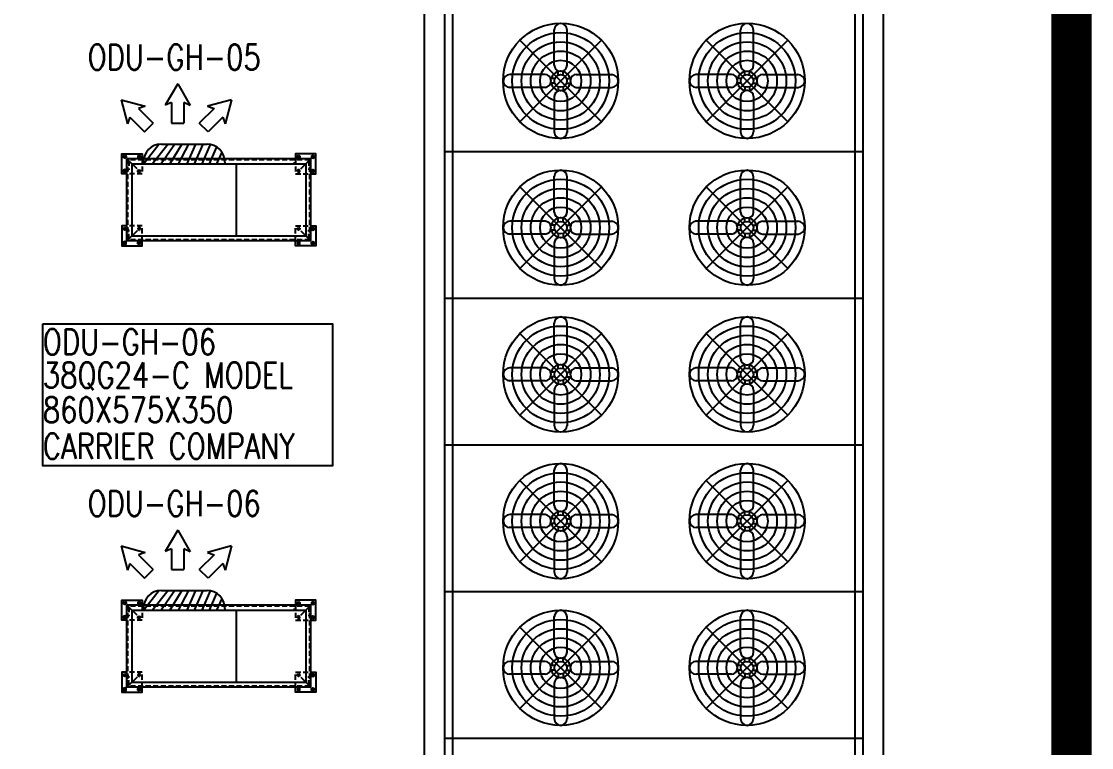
# Model space of a CAD drawing. Header units: millimetres. Extents: x -21221 to 1625077, y -149981 to 356550.
# Drawn here: x 309413 to 314710, y 151476 to 155071 of the extents above; entities that cross this region are included whole.
import ezdxf

# ---------------------------------------------------------------- set-up
doc = ezdxf.new("R2010")
doc.units = ezdxf.units.MM
doc.header["$LTSCALE"] = 1000
doc.header["$MEASUREMENT"] = 0
doc.linetypes.add('HIDDEN', pattern=[0.375, 0.25, -0.125])
doc.layers.get('0').update_dxf_attribs({"linetype": 'CONTINUOUS'})
doc.layers.add('12- EQUIPMENT HVAC', color=12, linetype='CONTINUOUS')
doc.styles.add('ROMANS', font='romans.shx', dxfattribs={"width": 0.85})

# ---------------------------------------------------------------- blocks, each defined once
blk = doc.blocks.new('chiller.no-01')
for p, q in [((-3671.4, 1036.5), (-3671.4, -1036.5)), ((-2945.1, 1036.5), (-2945.1, -1036.5)), ((-2218.8, 1036.5), (-2218.8, -1036.5)), ((-1492.6, 1036.5), (-1492.6, -1036.5)), ((-766.3, 1036.5), (-766.3, -1036.5))]:
    blk.add_line(p, q)
at = {"color": 9}
for p, q in [((-3354.5, 538.7), (-3354.5, 715.7)), ((-3290.8, 538.7), (-3290.8, 713)), ((-2628.2, 538.7), (-2628.2, 715.7)), ((-2564.5, 538.7), (-2564.5, 713)), ((-1901.9, 538.7), (-1901.9, 715.7)), ((-1838.2, 538.7), (-1838.2, 713)), ((-1175.6, 538.7), (-1175.6, 715.7)), ((-1112, 538.7), (-1112, 713)), ((-449.4, 538.7), (-449.4, 715.7)), ((-385.7, 538.7), (-385.7, 713)), ((-3524.3, 259.6), (-3121, 663)), ((-3524.3, 663), (-3121, 259.6)), ((-2798, 259.6), (-2394.7, 663)), ((-2798, 663), (-2394.7, 259.6)), ((-2071.8, 259.6), (-1668.4, 663)), ((-2071.8, 663), (-1668.4, 259.6)), ((-1345.5, 259.6), (-942.1, 663)), ((-1345.5, 663), (-942.1, 259.6)), ((-619.2, 259.6), (-215.8, 663)), ((-619.2, 663), (-215.8, 259.6)), ((-3400.1, 493.1), (-3574.3, 493.1)), ((-3334.4, 490.3), (-3334.4, 510.9)), ((-3320.1, 509.4), (-3325.1, 509.4)), ((-3310.9, 490.3), (-3310.9, 510.9)), ((-3245.2, 493.1), (-3068.2, 493.1)), ((-2673.8, 493.1), (-2848, 493.1)), ((-2608.1, 490.3), (-2608.1, 510.9)), ((-2593.8, 509.4), (-2598.9, 509.4)), ((-2584.6, 490.3), (-2584.6, 510.9)), ((-2518.9, 493.1), (-2341.9, 493.1)), ((-1947.5, 493.1), (-2121.8, 493.1)), ((-1881.8, 490.3), (-1881.8, 510.9)), ((-1867.6, 509.4), (-1872.6, 509.4)), ((-1858.3, 490.3), (-1858.3, 510.9)), ((-1792.7, 493.1), (-1615.6, 493.1)), ((-1221.2, 493.1), (-1395.5, 493.1)), ((-1155.5, 490.3), (-1155.5, 510.9)), ((-1141.3, 509.4), (-1146.3, 509.4)), ((-1132.1, 490.3), (-1132.1, 510.9)), ((-1066.4, 493.1), (-889.3, 493.1)), ((-494.9, 493.1), (-669.2, 493.1)), ((-429.3, 490.3), (-429.3, 510.9)), ((-415, 509.4), (-420, 509.4)), ((-405.8, 490.3), (-405.8, 510.9)), ((-340.1, 493.1), (-163.1, 493.1)), ((-3400.1, 429.4), (-3577.1, 429.4)), ((-3351.7, 473), (-3372.2, 473)), ((-3351.7, 449.6), (-3372.2, 449.6)), ((-3370.7, 463.8), (-3370.7, 458.8)), ((-3334.4, 432.2), (-3334.4, 411.7)), ((-3310.9, 432.2), (-3310.9, 411.7)), ((-3293.6, 473), (-3273.1, 473)), ((-3293.6, 449.6), (-3273.1, 449.6)), ((-3274.5, 458.8), (-3274.5, 463.8)), ((-3245.2, 429.4), (-3070.9, 429.4)), ((-2673.8, 429.4), (-2850.8, 429.4)), ((-2625.4, 473), (-2645.9, 473)), ((-2625.4, 449.6), (-2645.9, 449.6)), ((-2644.4, 463.8), (-2644.4, 458.8)), ((-2608.1, 432.2), (-2608.1, 411.7)), ((-2584.6, 432.2), (-2584.6, 411.7)), ((-2567.3, 473), (-2546.8, 473)), ((-2567.3, 449.6), (-2546.8, 449.6)), ((-2548.3, 458.8), (-2548.3, 463.8)), ((-2518.9, 429.4), (-2344.7, 429.4)), ((-1947.5, 429.4), (-2124.5, 429.4)), ((-1899.1, 473), (-1919.7, 473)), ((-1899.1, 449.6), (-1919.7, 449.6)), ((-1918.2, 463.8), (-1918.2, 458.8)), ((-1881.8, 432.2), (-1881.8, 411.7)), ((-1858.3, 432.2), (-1858.3, 411.7)), ((-1841, 473), (-1820.5, 473)), ((-1841, 449.6), (-1820.5, 449.6)), ((-1822, 458.8), (-1822, 463.8)), ((-1792.7, 429.4), (-1618.4, 429.4)), ((-1221.2, 429.4), (-1398.3, 429.4)), ((-1172.9, 473), (-1193.4, 473)), ((-1172.9, 449.6), (-1193.4, 449.6)), ((-1191.9, 463.8), (-1191.9, 458.8)), ((-1155.5, 432.2), (-1155.5, 411.7)), ((-1132.1, 432.2), (-1132.1, 411.7)), ((-1114.7, 473), (-1094.2, 473)), ((-1114.7, 449.6), (-1094.2, 449.6)), ((-1095.7, 458.8), (-1095.7, 463.8)), ((-1066.4, 429.4), (-892.1, 429.4)), ((-494.9, 429.4), (-672, 429.4)), ((-446.6, 473), (-467.1, 473)), ((-446.6, 449.6), (-467.1, 449.6)), ((-465.6, 463.8), (-465.6, 458.8)), ((-429.3, 432.2), (-429.3, 411.7)), ((-405.8, 432.2), (-405.8, 411.7)), ((-388.5, 473), (-367.9, 473)), ((-388.5, 449.6), (-367.9, 449.6)), ((-369.4, 458.8), (-369.4, 463.8)), ((-340.1, 429.4), (-165.8, 429.4)), ((-3354.5, 383.9), (-3354.5, 209.6)), ((-3325.1, 413.2), (-3320.1, 413.2)), ((-3290.8, 383.9), (-3290.8, 206.8)), ((-2628.2, 383.9), (-2628.2, 209.6)), ((-2598.9, 413.2), (-2593.8, 413.2)), ((-2564.5, 383.9), (-2564.5, 206.8)), ((-1901.9, 383.9), (-1901.9, 209.6)), ((-1872.6, 413.2), (-1867.6, 413.2)), ((-1838.2, 383.9), (-1838.2, 206.8)), ((-1175.6, 383.9), (-1175.6, 209.6)), ((-1146.3, 413.2), (-1141.3, 413.2)), ((-1112, 383.9), (-1112, 206.8)), ((-449.4, 383.9), (-449.4, 209.6)), ((-420, 413.2), (-415, 413.2)), ((-385.7, 383.9), (-385.7, 206.8)), ((-3354.5, -383.9), (-3354.5, -209.6)), ((-3290.8, -383.9), (-3290.8, -206.8)), ((-2628.2, -383.9), (-2628.2, -209.6)), ((-2564.5, -383.9), (-2564.5, -206.8)), ((-1901.9, -383.9), (-1901.9, -209.6)), ((-1838.2, -383.9), (-1838.2, -206.8)), ((-1175.6, -383.9), (-1175.6, -209.6)), ((-1112, -383.9), (-1112, -206.8)), ((-449.4, -383.9), (-449.4, -209.6)), ((-385.7, -383.9), (-385.7, -206.8)), ((-3524.3, -259.6), (-3121, -663)), ((-3524.3, -663), (-3121, -259.6)), ((-2798, -259.6), (-2394.7, -663)), ((-2798, -663), (-2394.7, -259.6)), ((-2071.8, -259.6), (-1668.4, -663)), ((-2071.8, -663), (-1668.4, -259.6)), ((-1345.5, -259.6), (-942.1, -663)), ((-1345.5, -663), (-942.1, -259.6)), ((-619.2, -259.6), (-215.8, -663)), ((-619.2, -663), (-215.8, -259.6)), ((-3334.4, -432.2), (-3334.4, -411.7)), ((-3325.1, -413.2), (-3320.1, -413.2)), ((-3310.9, -432.2), (-3310.9, -411.7)), ((-2608.1, -432.2), (-2608.1, -411.7)), ((-2598.9, -413.2), (-2593.8, -413.2)), ((-2584.6, -432.2), (-2584.6, -411.7)), ((-1881.8, -432.2), (-1881.8, -411.7)), ((-1872.6, -413.2), (-1867.6, -413.2)), ((-1858.3, -432.2), (-1858.3, -411.7)), ((-1155.5, -432.2), (-1155.5, -411.7)), ((-1146.3, -413.2), (-1141.3, -413.2)), ((-1132.1, -432.2), (-1132.1, -411.7)), ((-429.3, -432.2), (-429.3, -411.7)), ((-420, -413.2), (-415, -413.2)), ((-405.8, -432.2), (-405.8, -411.7)), ((-3400.1, -429.4), (-3577.1, -429.4)), ((-3351.7, -449.6), (-3372.2, -449.6)), ((-3351.7, -473), (-3372.2, -473)), ((-3370.7, -463.8), (-3370.7, -458.8)), ((-3293.6, -449.6), (-3273.1, -449.6)), ((-3293.6, -473), (-3273.1, -473)), ((-3274.5, -458.8), (-3274.5, -463.8)), ((-3245.2, -429.4), (-3070.9, -429.4)), ((-2673.8, -429.4), (-2850.8, -429.4)), ((-2625.4, -449.6), (-2645.9, -449.6)), ((-2625.4, -473), (-2645.9, -473)), ((-2644.4, -463.8), (-2644.4, -458.8)), ((-2567.3, -449.6), (-2546.8, -449.6)), ((-2567.3, -473), (-2546.8, -473)), ((-2548.3, -458.8), (-2548.3, -463.8)), ((-2518.9, -429.4), (-2344.7, -429.4)), ((-1947.5, -429.4), (-2124.5, -429.4)), ((-1899.1, -449.6), (-1919.7, -449.6)), ((-1899.1, -473), (-1919.7, -473)), ((-1918.2, -463.8), (-1918.2, -458.8)), ((-1841, -449.6), (-1820.5, -449.6)), ((-1841, -473), (-1820.5, -473)), ((-1822, -458.8), (-1822, -463.8)), ((-1792.7, -429.4), (-1618.4, -429.4)), ((-1221.2, -429.4), (-1398.3, -429.4)), ((-1172.9, -449.6), (-1193.4, -449.6)), ((-1172.9, -473), (-1193.4, -473)), ((-1191.9, -463.8), (-1191.9, -458.8)), ((-1114.7, -449.6), (-1094.2, -449.6)), ((-1114.7, -473), (-1094.2, -473)), ((-1095.7, -458.8), (-1095.7, -463.8)), ((-1066.4, -429.4), (-892.1, -429.4)), ((-494.9, -429.4), (-672, -429.4)), ((-446.6, -449.6), (-467.1, -449.6)), ((-446.6, -473), (-467.1, -473)), ((-465.6, -463.8), (-465.6, -458.8)), ((-388.5, -449.6), (-367.9, -449.6)), ((-388.5, -473), (-367.9, -473)), ((-369.4, -458.8), (-369.4, -463.8)), ((-340.1, -429.4), (-165.8, -429.4)), ((-3400.1, -493.1), (-3574.3, -493.1)), ((-3334.4, -490.3), (-3334.4, -510.9)), ((-3320.1, -509.4), (-3325.1, -509.4)), ((-3310.9, -490.3), (-3310.9, -510.9)), ((-3245.2, -493.1), (-3068.2, -493.1)), ((-2673.8, -493.1), (-2848, -493.1)), ((-2608.1, -490.3), (-2608.1, -510.9)), ((-2593.8, -509.4), (-2598.9, -509.4)), ((-2584.6, -490.3), (-2584.6, -510.9)), ((-2518.9, -493.1), (-2341.9, -493.1)), ((-1947.5, -493.1), (-2121.8, -493.1)), ((-1881.8, -490.3), (-1881.8, -510.9)), ((-1867.6, -509.4), (-1872.6, -509.4)), ((-1858.3, -490.3), (-1858.3, -510.9)), ((-1792.7, -493.1), (-1615.6, -493.1)), ((-1221.2, -493.1), (-1395.5, -493.1)), ((-1155.5, -490.3), (-1155.5, -510.9)), ((-1141.3, -509.4), (-1146.3, -509.4)), ((-1132.1, -490.3), (-1132.1, -510.9)), ((-1066.4, -493.1), (-889.3, -493.1)), ((-494.9, -493.1), (-669.2, -493.1)), ((-429.3, -490.3), (-429.3, -510.9)), ((-415, -509.4), (-420, -509.4)), ((-405.8, -490.3), (-405.8, -510.9)), ((-340.1, -493.1), (-163.1, -493.1)), ((-3354.5, -538.7), (-3354.5, -715.7)), ((-3290.8, -538.7), (-3290.8, -713)), ((-2628.2, -538.7), (-2628.2, -715.7)), ((-2564.5, -538.7), (-2564.5, -713)), ((-1901.9, -538.7), (-1901.9, -715.7)), ((-1838.2, -538.7), (-1838.2, -713)), ((-1175.6, -538.7), (-1175.6, -715.7)), ((-1112, -538.7), (-1112, -713)), ((-449.4, -538.7), (-449.4, -715.7)), ((-385.7, -538.7), (-385.7, -713))]:
    blk.add_line(p, q, dxfattribs=at)
for points in [[(-6716.5, 1136.5), (-6716.5, -1136.5), (6716.5, -1136.5), (6716.5, 1136.5)], [(-6616.5, 1036.5), (-6616.5, -1036.5), (6616.5, -1036.5), (6616.5, 1036.5)], [(-6576.5, 996.5), (-6576.5, -996.5), (6576.5, -996.5), (6576.5, 996.5)]]:
    blk.add_lwpolyline(points, close=True)
blk.add_lwpolyline([(6576.5, -956.5), (6576.5, 1036.5), (-6576.5, 1036.5), (-6576.5, -956.5)])
for centre, radius in [((-3322.6, 461.3), 285.2), ((-2596.4, 461.3), 285.2), ((-1870.1, 461.3), 285.2), ((-1143.8, 461.3), 285.2), ((-417.5, 461.3), 285.2), ((-3322.6, 461.3), 239.5), ((-2596.4, 461.3), 239.5), ((-1870.1, 461.3), 239.5), ((-1143.8, 461.3), 239.5), ((-417.5, 461.3), 239.5), ((-3322.6, 461.3), 193.7), ((-2596.4, 461.3), 193.7), ((-1870.1, 461.3), 193.7), ((-1143.8, 461.3), 193.7), ((-417.5, 461.3), 193.7), ((-3322.6, 461.3), 147.9), ((-2596.4, 461.3), 147.9), ((-1870.1, 461.3), 147.9), ((-1143.8, 461.3), 147.9), ((-417.5, 461.3), 147.9), ((-3322.6, 461.3), 102.2), ((-2596.4, 461.3), 102.2), ((-1870.1, 461.3), 102.2), ((-1143.8, 461.3), 102.2), ((-417.5, 461.3), 102.2), ((-3322.6, 461.3), 31.3), ((-3322.6, 461.3), 31.3), ((-3322.6, 461.3), 31.3), ((-3322.6, 461.3), 31.3), ((-2596.4, 461.3), 31.3), ((-2596.4, 461.3), 31.3), ((-2596.4, 461.3), 31.3), ((-2596.4, 461.3), 31.3), ((-1870.1, 461.3), 31.3), ((-1870.1, 461.3), 31.3), ((-1870.1, 461.3), 31.3), ((-1870.1, 461.3), 31.3), ((-1143.8, 461.3), 31.3), ((-1143.8, 461.3), 31.3), ((-1143.8, 461.3), 31.3), ((-1143.8, 461.3), 31.3), ((-417.5, 461.3), 31.3), ((-417.5, 461.3), 31.3), ((-417.5, 461.3), 31.3), ((-417.5, 461.3), 31.3), ((-3322.6, -461.3), 285.2), ((-2596.4, -461.3), 285.2), ((-1870.1, -461.3), 285.2), ((-1143.8, -461.3), 285.2), ((-417.5, -461.3), 285.2), ((-3322.6, -461.3), 239.5), ((-2596.4, -461.3), 239.5), ((-1870.1, -461.3), 239.5), ((-1143.8, -461.3), 239.5), ((-417.5, -461.3), 239.5), ((-3322.6, -461.3), 193.7), ((-3322.6, -461.3), 147.9), ((-2596.4, -461.3), 193.7), ((-2596.4, -461.3), 147.9), ((-1870.1, -461.3), 193.7), ((-1870.1, -461.3), 147.9), ((-1143.8, -461.3), 193.7), ((-1143.8, -461.3), 147.9), ((-417.5, -461.3), 193.7), ((-417.5, -461.3), 147.9), ((-3322.6, -461.3), 102.2), ((-2596.4, -461.3), 102.2), ((-1870.1, -461.3), 102.2), ((-1143.8, -461.3), 102.2), ((-417.5, -461.3), 102.2), ((-3322.6, -461.3), 31.3), ((-3322.6, -461.3), 31.3), ((-3322.6, -461.3), 31.3), ((-3322.6, -461.3), 31.3), ((-2596.4, -461.3), 31.3), ((-2596.4, -461.3), 31.3), ((-2596.4, -461.3), 31.3), ((-2596.4, -461.3), 31.3), ((-1870.1, -461.3), 31.3), ((-1870.1, -461.3), 31.3), ((-1870.1, -461.3), 31.3), ((-1870.1, -461.3), 31.3), ((-1143.8, -461.3), 31.3), ((-1143.8, -461.3), 31.3), ((-1143.8, -461.3), 31.3), ((-1143.8, -461.3), 31.3), ((-417.5, -461.3), 31.3), ((-417.5, -461.3), 31.3), ((-417.5, -461.3), 31.3), ((-417.5, -461.3), 31.3)]:
    blk.add_circle(centre, radius, dxfattribs=at)
for centre, radius, start, end in [((-3320.9, 712.9), 33.6, 93.0001, 179.9416), ((-3324.4, 712.9), 33.6, 0.0584, 86.9999), ((-2594.6, 712.9), 33.6, 93.0001, 179.9416), ((-2598.1, 712.9), 33.6, 0.0584, 86.9999), ((-1868.3, 712.9), 33.6, 93.0001, 179.9416), ((-1871.8, 712.9), 33.6, 0.0584, 86.9999), ((-1142, 712.9), 33.6, 93.0001, 179.9416), ((-1145.6, 712.9), 33.6, 0.0584, 86.9999), ((-415.8, 712.9), 33.6, 93.0001, 179.9416), ((-419.3, 712.9), 33.6, 0.0584, 86.9999), ((-3325.1, 538.7), 29.3, 180, 270), ((-3320.1, 538.7), 29.3, 270, 0), ((-2598.9, 538.7), 29.3, 180, 270), ((-2593.8, 538.7), 29.3, 270, 0), ((-1872.6, 538.7), 29.3, 180, 270), ((-1867.6, 538.7), 29.3, 270, 0), ((-1146.3, 538.7), 29.3, 180, 270), ((-1141.3, 538.7), 29.3, 270, 0), ((-420, 538.7), 29.3, 180, 270), ((-415, 538.7), 29.3, 270, 0), ((-3574.3, 459.5), 33.6, 90.0584, 176.9999), ((-3400.1, 463.8), 29.3, 0, 90), ((-3322.6, 461.3), 48.1, 104.1169, 165.8831), ((-3322.6, 461.3), 48.1, 14.1169, 75.8831), ((-3245.2, 463.8), 29.3, 90, 180), ((-3071, 459.5), 33.6, 3.0001, 89.9416), ((-2848, 459.5), 33.6, 90.0584, 176.9999), ((-2673.8, 463.8), 29.3, 0, 90), ((-2596.4, 461.3), 48.1, 104.1169, 165.8831), ((-2596.4, 461.3), 48.1, 14.1169, 75.8831), ((-2518.9, 463.8), 29.3, 90, 180), ((-2344.7, 459.5), 33.6, 3.0001, 89.9416), ((-2121.7, 459.5), 33.6, 90.0584, 176.9999), ((-1947.5, 463.8), 29.3, 0, 90), ((-1870.1, 461.3), 48.1, 104.1169, 165.8831), ((-1870.1, 461.3), 48.1, 14.1169, 75.8831), ((-1792.7, 463.8), 29.3, 90, 180), ((-1618.4, 459.5), 33.6, 3.0001, 89.9416), ((-1395.5, 459.5), 33.6, 90.0584, 176.9999), ((-1221.2, 463.8), 29.3, 0, 90), ((-1143.8, 461.3), 48.1, 104.1169, 165.8831), ((-1143.8, 461.3), 48.1, 14.1169, 75.8831), ((-1066.4, 463.8), 29.3, 90, 180), ((-892.1, 459.5), 33.6, 3.0001, 89.9416), ((-669.2, 459.5), 33.6, 90.0584, 176.9999), ((-494.9, 463.8), 29.3, 0, 90), ((-417.5, 461.3), 48.1, 104.1169, 165.8831), ((-417.5, 461.3), 48.1, 14.1169, 75.8831), ((-340.1, 463.8), 29.3, 90, 180), ((-165.9, 459.5), 33.6, 3.0001, 89.9416), ((-3574.3, 463), 33.6, 183.0001, 269.9416), ((-3400.1, 458.8), 29.3, 270, 0), ((-3322.6, 461.3), 48.1, 194.1169, 255.8831), ((-3322.6, 461.3), 48.1, 284.1169, 345.8831), ((-3245.2, 458.8), 29.3, 180, 270), ((-3071, 463), 33.6, 270.0584, 356.9999), ((-2848, 463), 33.6, 183.0001, 269.9416), ((-2673.8, 458.8), 29.3, 270, 0), ((-2596.4, 461.3), 48.1, 194.1169, 255.8831), ((-2596.4, 461.3), 48.1, 284.1169, 345.8831), ((-2518.9, 458.8), 29.3, 180, 270), ((-2344.7, 463), 33.6, 270.0584, 356.9999), ((-2121.7, 463), 33.6, 183.0001, 269.9416), ((-1947.5, 458.8), 29.3, 270, 0), ((-1870.1, 461.3), 48.1, 194.1169, 255.8831), ((-1870.1, 461.3), 48.1, 284.1169, 345.8831), ((-1792.7, 458.8), 29.3, 180, 270), ((-1618.4, 463), 33.6, 270.0584, 356.9999), ((-1395.5, 463), 33.6, 183.0001, 269.9416), ((-1221.2, 458.8), 29.3, 270, 0), ((-1143.8, 461.3), 48.1, 194.1169, 255.8831), ((-1143.8, 461.3), 48.1, 284.1169, 345.8831), ((-1066.4, 458.8), 29.3, 180, 270), ((-892.1, 463), 33.6, 270.0584, 356.9999), ((-669.2, 463), 33.6, 183.0001, 269.9416), ((-494.9, 458.8), 29.3, 270, 0), ((-417.5, 461.3), 48.1, 194.1169, 255.8831), ((-417.5, 461.3), 48.1, 284.1169, 345.8831), ((-340.1, 458.8), 29.3, 180, 270), ((-165.9, 463), 33.6, 270.0584, 356.9999), ((-3325.1, 383.9), 29.3, 90, 180), ((-3320.1, 383.9), 29.3, 0, 90), ((-2598.9, 383.9), 29.3, 90, 180), ((-2593.8, 383.9), 29.3, 0, 90), ((-1872.6, 383.9), 29.3, 90, 180), ((-1867.6, 383.9), 29.3, 0, 90), ((-1146.3, 383.9), 29.3, 90, 180), ((-1141.3, 383.9), 29.3, 0, 90), ((-420, 383.9), 29.3, 90, 180), ((-415, 383.9), 29.3, 0, 90), ((-3320.9, 209.6), 33.6, 180.0584, 266.9999), ((-3324.4, 209.6), 33.6, 273.0001, 359.9416), ((-2594.6, 209.6), 33.6, 180.0584, 266.9999), ((-2598.1, 209.6), 33.6, 273.0001, 359.9416), ((-1868.3, 209.6), 33.6, 180.0584, 266.9999), ((-1871.8, 209.6), 33.6, 273.0001, 359.9416), ((-1142, 209.6), 33.6, 180.0584, 266.9999), ((-1145.6, 209.6), 33.6, 273.0001, 359.9416), ((-415.8, 209.6), 33.6, 180.0584, 266.9999), ((-419.3, 209.6), 33.6, 273.0001, 359.9416), ((-3320.9, -209.6), 33.6, 93.0001, 179.9416), ((-3324.4, -209.6), 33.6, 0.0584, 86.9999), ((-2594.6, -209.6), 33.6, 93.0001, 179.9416), ((-2598.1, -209.6), 33.6, 0.0584, 86.9999), ((-1868.3, -209.6), 33.6, 93.0001, 179.9416), ((-1871.8, -209.6), 33.6, 0.0584, 86.9999), ((-1142, -209.6), 33.6, 93.0001, 179.9416), ((-1145.6, -209.6), 33.6, 0.0584, 86.9999), ((-415.8, -209.6), 33.6, 93.0001, 179.9416), ((-419.3, -209.6), 33.6, 0.0584, 86.9999), ((-3322.6, -461.3), 48.1, 104.1169, 165.8831), ((-3325.1, -383.9), 29.3, 180, 270), ((-3320.1, -383.9), 29.3, 270, 0), ((-3322.6, -461.3), 48.1, 14.1169, 75.8831), ((-2596.4, -461.3), 48.1, 104.1169, 165.8831), ((-2598.9, -383.9), 29.3, 180, 270), ((-2593.8, -383.9), 29.3, 270, 0), ((-2596.4, -461.3), 48.1, 14.1169, 75.8831), ((-1870.1, -461.3), 48.1, 104.1169, 165.8831), ((-1872.6, -383.9), 29.3, 180, 270), ((-1867.6, -383.9), 29.3, 270, 0), ((-1870.1, -461.3), 48.1, 14.1169, 75.8831), ((-1143.8, -461.3), 48.1, 104.1169, 165.8831), ((-1146.3, -383.9), 29.3, 180, 270), ((-1141.3, -383.9), 29.3, 270, 0), ((-1143.8, -461.3), 48.1, 14.1169, 75.8831), ((-417.5, -461.3), 48.1, 104.1169, 165.8831), ((-420, -383.9), 29.3, 180, 270), ((-415, -383.9), 29.3, 270, 0), ((-417.5, -461.3), 48.1, 14.1169, 75.8831), ((-3574.3, -463), 33.6, 90.0584, 176.9999), ((-3574.3, -459.5), 33.6, 183.0001, 269.9416), ((-3400.1, -458.8), 29.3, 0, 90), ((-3400.1, -463.8), 29.3, 270, 0), ((-3322.6, -461.3), 48.1, 194.1169, 255.8831), ((-3322.6, -461.3), 48.1, 284.1169, 345.8831), ((-3245.2, -458.8), 29.3, 90, 180), ((-3245.2, -463.8), 29.3, 180, 270), ((-3071, -463), 33.6, 3.0001, 89.9416), ((-3071, -459.5), 33.6, 270.0584, 356.9999), ((-2848, -463), 33.6, 90.0584, 176.9999), ((-2848, -459.5), 33.6, 183.0001, 269.9416), ((-2673.8, -458.8), 29.3, 0, 90), ((-2673.8, -463.8), 29.3, 270, 0), ((-2596.4, -461.3), 48.1, 194.1169, 255.8831), ((-2596.4, -461.3), 48.1, 284.1169, 345.8831), ((-2518.9, -458.8), 29.3, 90, 180), ((-2518.9, -463.8), 29.3, 180, 270), ((-2344.7, -463), 33.6, 3.0001, 89.9416), ((-2344.7, -459.5), 33.6, 270.0584, 356.9999), ((-2121.7, -463), 33.6, 90.0584, 176.9999), ((-2121.7, -459.5), 33.6, 183.0001, 269.9416), ((-1947.5, -458.8), 29.3, 0, 90), ((-1947.5, -463.8), 29.3, 270, 0), ((-1870.1, -461.3), 48.1, 194.1169, 255.8831), ((-1870.1, -461.3), 48.1, 284.1169, 345.8831), ((-1792.7, -458.8), 29.3, 90, 180), ((-1792.7, -463.8), 29.3, 180, 270), ((-1618.4, -463), 33.6, 3.0001, 89.9416), ((-1618.4, -459.5), 33.6, 270.0584, 356.9999), ((-1395.5, -463), 33.6, 90.0584, 176.9999), ((-1395.5, -459.5), 33.6, 183.0001, 269.9416), ((-1221.2, -458.8), 29.3, 0, 90), ((-1221.2, -463.8), 29.3, 270, 0), ((-1143.8, -461.3), 48.1, 194.1169, 255.8831), ((-1143.8, -461.3), 48.1, 284.1169, 345.8831), ((-1066.4, -458.8), 29.3, 90, 180), ((-1066.4, -463.8), 29.3, 180, 270), ((-892.1, -463), 33.6, 3.0001, 89.9416), ((-892.1, -459.5), 33.6, 270.0584, 356.9999), ((-669.2, -463), 33.6, 90.0584, 176.9999), ((-669.2, -459.5), 33.6, 183.0001, 269.9416), ((-494.9, -458.8), 29.3, 0, 90), ((-494.9, -463.8), 29.3, 270, 0), ((-417.5, -461.3), 48.1, 194.1169, 255.8831), ((-417.5, -461.3), 48.1, 284.1169, 345.8831), ((-340.1, -458.8), 29.3, 90, 180), ((-340.1, -463.8), 29.3, 180, 270), ((-165.9, -463), 33.6, 3.0001, 89.9416), ((-165.9, -459.5), 33.6, 270.0584, 356.9999), ((-3325.1, -538.7), 29.3, 90, 180), ((-3320.1, -538.7), 29.3, 0, 90), ((-2598.9, -538.7), 29.3, 90, 180), ((-2593.8, -538.7), 29.3, 0, 90), ((-1872.6, -538.7), 29.3, 90, 180), ((-1867.6, -538.7), 29.3, 0, 90), ((-1146.3, -538.7), 29.3, 90, 180), ((-1141.3, -538.7), 29.3, 0, 90), ((-420, -538.7), 29.3, 90, 180), ((-415, -538.7), 29.3, 0, 90), ((-3320.9, -712.9), 33.6, 180.0584, 266.9999), ((-3324.4, -712.9), 33.6, 273.0001, 359.9416), ((-2594.6, -712.9), 33.6, 180.0584, 266.9999), ((-2598.1, -712.9), 33.6, 273.0001, 359.9416), ((-1868.3, -712.9), 33.6, 180.0584, 266.9999), ((-1871.8, -712.9), 33.6, 273.0001, 359.9416), ((-1142, -712.9), 33.6, 180.0584, 266.9999), ((-1145.6, -712.9), 33.6, 273.0001, 359.9416), ((-415.8, -712.9), 33.6, 180.0584, 266.9999), ((-419.3, -712.9), 33.6, 273.0001, 359.9416)]:
    blk.add_arc(centre, radius, start, end, dxfattribs=at)
blk = doc.blocks.new('ODU-GH-05')
at = {"color": 12}
for p, q in [((-203.4, 396.2), (-265.1, 289.8)), ((-203.4, 396.2), (-142.1, 289.5)), ((-484, 317.8), (-365.3, 285.7)), ((-484, 317.8), (-452.5, 198.9)), ((62.6, 317.8), (-56.1, 285.7)), ((62.6, 317.8), (31.1, 198.9)), ((-365.3, 285.7), (-397.5, 274.4)), ((-397.5, 274.4), (-324.7, 201.3)), ((-234.3, 304.5), (-265.1, 289.8)), ((-234.3, 304.5), (-234.6, 201.3)), ((-172.8, 304.3), (-173.1, 201.1)), ((-142.1, 289.5), (-172.8, 304.3)), ((-23.9, 274.4), (-96.7, 201.3)), ((-56.1, 285.7), (-23.9, 274.4)), ((-441.1, 231.1), (-452.5, 198.9)), ((-441.1, 231.1), (-368.3, 157.9)), ((19.7, 231.1), (-53.1, 157.9)), ((19.7, 231.1), (31.1, 198.9)), ((-368.3, 157.9), (-324.7, 201.3)), ((-234.6, 201.3), (-173.1, 201.1)), ((-53.1, 157.9), (-96.7, 201.3))]:
    blk.add_line(p, q, dxfattribs=at)
at = {"color": 1, "linetype": 'HIDDEN'}
for p, q in [((-294.8, 96.9), (-370.9, 0)), ((-251.4, 97.4), (-327.9, 0)), ((-217.6, 97.4), (-285.6, 0)), ((-183.8, 97.4), (-243.2, 0)), ((-149.9, 97.4), (-200.9, 0)), ((-116.1, 97.4), (-158.6, 0)), ((-79.2, 97.4), (-121.7, 0)), ((-43, 96), (-84.9, 0)), ((-11.4, 83.8), (-48, 0)), ((14.5, 58.7), (-11.1, 0))]:
    blk.add_line(p, q, dxfattribs=at)
at = {"color": 200}
for p, q in [((-285.2, 97.4), (-58.7, 97.4)), ((-430, 0), (430, 0)), ((-373.8, 0), (-373.8, 8.8)), ((30, 8.8), (30, 0)), ((373.8, 0), (373.8, 8.8)), ((430, 0), (430, -356.5)), ((430, 0), (430, -356.5)), ((-430, 0), (-430, -356.5)), ((85.4, 0), (85.4, -356.5)), ((-430, -356.5), (430, -356.5))]:
    blk.add_line(p, q, dxfattribs=at)
at = {"color": 9}
for p, q in [((-455, -381.5), (-455, 25)), ((-405, -25), (-455, 25)), ((455, 25), (-455, 25)), ((405, -25), (455, 25)), ((455, -381.5), (455, 25)), ((-405, -331.5), (-455, -381.5)), ((405, -331.5), (455, -381.5)), ((455, -381.5), (-455, -381.5))]:
    blk.add_line(p, q, dxfattribs=at)
at = {"color": 9, "linetype": 'HIDDEN', "ltscale": 0.1}
for p, q in [((-450, -376.5), (-450, 20)), ((450, 20), (-450, 20)), ((450, -376.5), (450, 20)), ((450, -376.5), (-450, -376.5))]:
    blk.add_line(p, q, dxfattribs=at)
at = {"color": 9, "ltscale": 0.1}
for points in [[(-455, -50), (-480, -50), (-480, 50), (-380, 50), (-380, 25)], [(455, -50), (480, -50), (480, 50), (380, 50), (380, 25)], [(-455, -306.5), (-480, -306.5), (-480, -406.5), (-380, -406.5), (-380, -381.5)], [(455, -306.5), (480, -306.5), (480, -406.5), (380, -406.5), (380, -381.5)]]:
    blk.add_lwpolyline(points, dxfattribs=at)
at = {"color": 9, "ltscale": 0.01}
for points in [[(-465, 42.3), (-458.7, 38.7), (-458.7, 31.3), (-465, 27.7), (-471.3, 31.3), (-471.3, 38.7)], [(-395, 42.3), (-401.3, 38.7), (-401.3, 31.3), (-395, 27.7), (-388.7, 31.3), (-388.7, 38.7)], [(395, 42.3), (401.3, 38.7), (401.3, 31.3), (395, 27.7), (388.7, 31.3), (388.7, 38.7)], [(465, 42.3), (458.7, 38.7), (458.7, 31.3), (465, 27.7), (471.3, 31.3), (471.3, 38.7)], [(-465, -42.3), (-458.7, -38.7), (-458.7, -31.3), (-465, -27.7), (-471.3, -31.3), (-471.3, -38.7)], [(465, -42.3), (458.7, -38.7), (458.7, -31.3), (465, -27.7), (471.3, -31.3), (471.3, -38.7)], [(-465, -314.2), (-458.7, -317.8), (-458.7, -325.1), (-465, -328.8), (-471.3, -325.1), (-471.3, -317.8)], [(465, -314.2), (458.7, -317.8), (458.7, -325.1), (465, -328.8), (471.3, -325.1), (471.3, -317.8)], [(-465, -398.8), (-458.7, -395.1), (-458.7, -387.8), (-465, -384.2), (-471.3, -387.8), (-471.3, -395.1)], [(-395, -398.8), (-401.3, -395.1), (-401.3, -387.8), (-395, -384.2), (-388.7, -387.8), (-388.7, -395.1)], [(395, -398.8), (401.3, -395.1), (401.3, -387.8), (395, -384.2), (388.7, -387.8), (388.7, -395.1)], [(465, -398.8), (458.7, -395.1), (458.7, -387.8), (465, -384.2), (471.3, -387.8), (471.3, -395.1)]]:
    blk.add_lwpolyline(points, close=True, dxfattribs=at)
at = {"color": 9, "linetype": 'HIDDEN', "ltscale": 0.1}
for points in [[(-380, 25), (-380, -50), (-455, -50)], [(-445, 15), (-445, -30), (-450, -30)], [(380, 25), (380, -50), (455, -50)], [(445, 15), (445, -30), (450, -30)], [(-380, -381.5), (-380, -306.5), (-455, -306.5)], [(380, -381.5), (380, -306.5), (455, -306.5)], [(-445, -371.5), (-445, -326.5), (-450, -326.5)], [(445, -371.5), (445, -326.5), (450, -326.5)]]:
    blk.add_lwpolyline(points, dxfattribs=at)
at = {"color": 9, "linetype": 'HIDDEN', "ltscale": 0.01}
for points in [[(-395, -42.3), (-401.3, -38.7), (-401.3, -31.3), (-395, -27.7), (-388.7, -31.3), (-388.7, -38.7)], [(395, -42.3), (401.3, -38.7), (401.3, -31.3), (395, -27.7), (388.7, -31.3), (388.7, -38.7)], [(-395, -314.2), (-401.3, -317.8), (-401.3, -325.1), (-395, -328.8), (-388.7, -325.1), (-388.7, -317.8)], [(395, -314.2), (401.3, -317.8), (401.3, -325.1), (395, -328.8), (388.7, -325.1), (388.7, -317.8)]]:
    blk.add_lwpolyline(points, close=True, dxfattribs=at)
for centre in [(-465, 35), (-395, 35), (395, 35), (465, 35), (-465, -35), (-395, -35), (395, -35), (465, -35), (-465, -321.5), (-395, -321.5), (395, -321.5), (465, -321.5), (-465, -391.5), (-395, -391.5), (395, -391.5), (465, -391.5)]:
    blk.add_circle(centre, 3.66, dxfattribs=at)
at = {"color": 200}
for centre, start, end in [((-285.2, 8.8), 90, 180), ((-58.7, 8.8), 360, 90)]:
    blk.add_arc(centre, 88.7, start, end, dxfattribs=at)
blk = doc.blocks.new('ODU-GH-06')
at = {"color": 12}
for p, q in [((-203.4, 396.2), (-265.1, 289.8)), ((-203.4, 396.2), (-142.1, 289.5)), ((-484, 317.8), (-365.3, 285.7)), ((-484, 317.8), (-452.5, 198.9)), ((62.6, 317.8), (-56.1, 285.7)), ((62.6, 317.8), (31.1, 198.9)), ((-365.3, 285.7), (-397.5, 274.4)), ((-397.5, 274.4), (-324.7, 201.3)), ((-234.3, 304.5), (-265.1, 289.8)), ((-234.3, 304.5), (-234.6, 201.3)), ((-172.8, 304.3), (-173.1, 201.1)), ((-142.1, 289.5), (-172.8, 304.3)), ((-23.9, 274.4), (-96.7, 201.3)), ((-56.1, 285.7), (-23.9, 274.4)), ((-441.1, 231.1), (-452.5, 198.9)), ((-441.1, 231.1), (-368.3, 157.9)), ((19.7, 231.1), (-53.1, 157.9)), ((19.7, 231.1), (31.1, 198.9)), ((-368.3, 157.9), (-324.7, 201.3)), ((-234.6, 201.3), (-173.1, 201.1)), ((-53.1, 157.9), (-96.7, 201.3))]:
    blk.add_line(p, q, dxfattribs=at)
at = {"color": 1, "linetype": 'HIDDEN'}
for p, q in [((-294.8, 96.9), (-370.9, 0)), ((-251.4, 97.4), (-327.9, 0)), ((-217.6, 97.4), (-285.6, 0)), ((-183.8, 97.4), (-243.2, 0)), ((-149.9, 97.4), (-200.9, 0)), ((-116.1, 97.4), (-158.6, 0)), ((-79.2, 97.4), (-121.7, 0)), ((-43, 96), (-84.9, 0)), ((-11.4, 83.8), (-48, 0)), ((14.5, 58.7), (-11.1, 0))]:
    blk.add_line(p, q, dxfattribs=at)
at = {"color": 200}
for p, q in [((-285.2, 97.4), (-58.7, 97.4)), ((-430, 0), (430, 0)), ((-373.8, 0), (-373.8, 8.8)), ((30, 8.8), (30, 0)), ((373.8, 0), (373.8, 8.8)), ((430, 0), (430, -356.5)), ((430, 0), (430, -356.5)), ((-430, 0), (-430, -356.5)), ((85.4, 0), (85.4, -356.5)), ((-430, -356.5), (430, -356.5))]:
    blk.add_line(p, q, dxfattribs=at)
at = {"color": 9}
for p, q in [((-455, -381.5), (-455, 25)), ((-405, -25), (-455, 25)), ((455, 25), (-455, 25)), ((405, -25), (455, 25)), ((455, -381.5), (455, 25)), ((-405, -331.5), (-455, -381.5)), ((405, -331.5), (455, -381.5)), ((455, -381.5), (-455, -381.5))]:
    blk.add_line(p, q, dxfattribs=at)
at = {"color": 9, "linetype": 'HIDDEN', "ltscale": 0.1}
for p, q in [((-450, -376.5), (-450, 20)), ((450, 20), (-450, 20)), ((450, -376.5), (450, 20)), ((450, -376.5), (-450, -376.5))]:
    blk.add_line(p, q, dxfattribs=at)
at = {"color": 9, "ltscale": 0.1}
for points in [[(-455, -50), (-480, -50), (-480, 50), (-380, 50), (-380, 25)], [(455, -50), (480, -50), (480, 50), (380, 50), (380, 25)], [(-455, -306.5), (-480, -306.5), (-480, -406.5), (-380, -406.5), (-380, -381.5)], [(455, -306.5), (480, -306.5), (480, -406.5), (380, -406.5), (380, -381.5)]]:
    blk.add_lwpolyline(points, dxfattribs=at)
at = {"color": 9, "ltscale": 0.01}
for points in [[(-465, 42.3), (-458.7, 38.7), (-458.7, 31.3), (-465, 27.7), (-471.3, 31.3), (-471.3, 38.7)], [(-395, 42.3), (-401.3, 38.7), (-401.3, 31.3), (-395, 27.7), (-388.7, 31.3), (-388.7, 38.7)], [(395, 42.3), (401.3, 38.7), (401.3, 31.3), (395, 27.7), (388.7, 31.3), (388.7, 38.7)], [(465, 42.3), (458.7, 38.7), (458.7, 31.3), (465, 27.7), (471.3, 31.3), (471.3, 38.7)], [(-465, -42.3), (-458.7, -38.7), (-458.7, -31.3), (-465, -27.7), (-471.3, -31.3), (-471.3, -38.7)], [(465, -42.3), (458.7, -38.7), (458.7, -31.3), (465, -27.7), (471.3, -31.3), (471.3, -38.7)], [(-465, -314.2), (-458.7, -317.8), (-458.7, -325.1), (-465, -328.8), (-471.3, -325.1), (-471.3, -317.8)], [(465, -314.2), (458.7, -317.8), (458.7, -325.1), (465, -328.8), (471.3, -325.1), (471.3, -317.8)], [(-465, -398.8), (-458.7, -395.1), (-458.7, -387.8), (-465, -384.2), (-471.3, -387.8), (-471.3, -395.1)], [(-395, -398.8), (-401.3, -395.1), (-401.3, -387.8), (-395, -384.2), (-388.7, -387.8), (-388.7, -395.1)], [(395, -398.8), (401.3, -395.1), (401.3, -387.8), (395, -384.2), (388.7, -387.8), (388.7, -395.1)], [(465, -398.8), (458.7, -395.1), (458.7, -387.8), (465, -384.2), (471.3, -387.8), (471.3, -395.1)]]:
    blk.add_lwpolyline(points, close=True, dxfattribs=at)
at = {"color": 9, "linetype": 'HIDDEN', "ltscale": 0.1}
for points in [[(-380, 25), (-380, -50), (-455, -50)], [(-445, 15), (-445, -30), (-450, -30)], [(380, 25), (380, -50), (455, -50)], [(445, 15), (445, -30), (450, -30)], [(-380, -381.5), (-380, -306.5), (-455, -306.5)], [(380, -381.5), (380, -306.5), (455, -306.5)], [(-445, -371.5), (-445, -326.5), (-450, -326.5)], [(445, -371.5), (445, -326.5), (450, -326.5)]]:
    blk.add_lwpolyline(points, dxfattribs=at)
at = {"color": 9, "linetype": 'HIDDEN', "ltscale": 0.01}
for points in [[(-395, -42.3), (-401.3, -38.7), (-401.3, -31.3), (-395, -27.7), (-388.7, -31.3), (-388.7, -38.7)], [(395, -42.3), (401.3, -38.7), (401.3, -31.3), (395, -27.7), (388.7, -31.3), (388.7, -38.7)], [(-395, -314.2), (-401.3, -317.8), (-401.3, -325.1), (-395, -328.8), (-388.7, -325.1), (-388.7, -317.8)], [(395, -314.2), (401.3, -317.8), (401.3, -325.1), (395, -328.8), (388.7, -325.1), (388.7, -317.8)]]:
    blk.add_lwpolyline(points, close=True, dxfattribs=at)
for centre in [(-465, 35), (-395, 35), (395, 35), (465, 35), (-465, -35), (-395, -35), (395, -35), (465, -35), (-465, -321.5), (-395, -321.5), (395, -321.5), (465, -321.5), (-465, -391.5), (-395, -391.5), (395, -391.5), (465, -391.5)]:
    blk.add_circle(centre, 3.66, dxfattribs=at)
at = {"color": 200}
for centre, start, end in [((-285.2, 8.8), 90, 180), ((-58.7, 8.8), 360, 90)]:
    blk.add_arc(centre, 88.7, start, end, dxfattribs=at)

msp = doc.modelspace()

# ---------------------------------------------------------------- linework, layer by layer
at = {"layer": '12- EQUIPMENT HVAC', "color": 212, "const_width": 200}
msp.add_lwpolyline([(314609.5, 173022.5), (293564.5, 173022.5), (293564.5, 208160), (234848.5, 208160), (234848.5, 124323.5), (314609.5, 124323.5), (314609.5, 173022.5)], dxfattribs=at)
at = {"layer": '12- EQUIPMENT HVAC', "color": 33}
msp.add_lwpolyline([(309518.6, 153574.2), (310952.6, 153574.2), (310952.6, 152870.8), (309518.6, 152870.8)], close=True, dxfattribs=at)

# ---------------------------------------------------------------- block references
at = {"layer": '12- EQUIPMENT HVAC', "rotation": 90}
msp.add_blockref('chiller.no-01', (312543, 155193.3), dxfattribs=at)
at = {"layer": '12- EQUIPMENT HVAC'}
for name, p in [('ODU-GH-05', (310390, 154365.3)), ('ODU-GH-06', (310390, 152155.9))]:
    msp.add_blockref(name, p, dxfattribs=at)

# ---------------------------------------------------------------- texts
at = {"layer": '12- EQUIPMENT HVAC', "color": 7, "style": 'ROMANS', "width": 0.8}
for s, p in [('ODU-GH-05', (309740.1, 154831.2)), ('ODU-GH-06', (309518.8, 153421.3)), ('38QG24-C MODEL', (309518.8, 153257.3)), ('860X575X350', (309518.8, 153085.2)), ('CARRIER COMPANY', (309518.8, 152905.5)), ('ODU-GH-06', (309740.1, 152621.9))]:
    msp.add_text(s, height=125, dxfattribs=at).set_placement(p)

doc.saveas('drawing.dxf')
